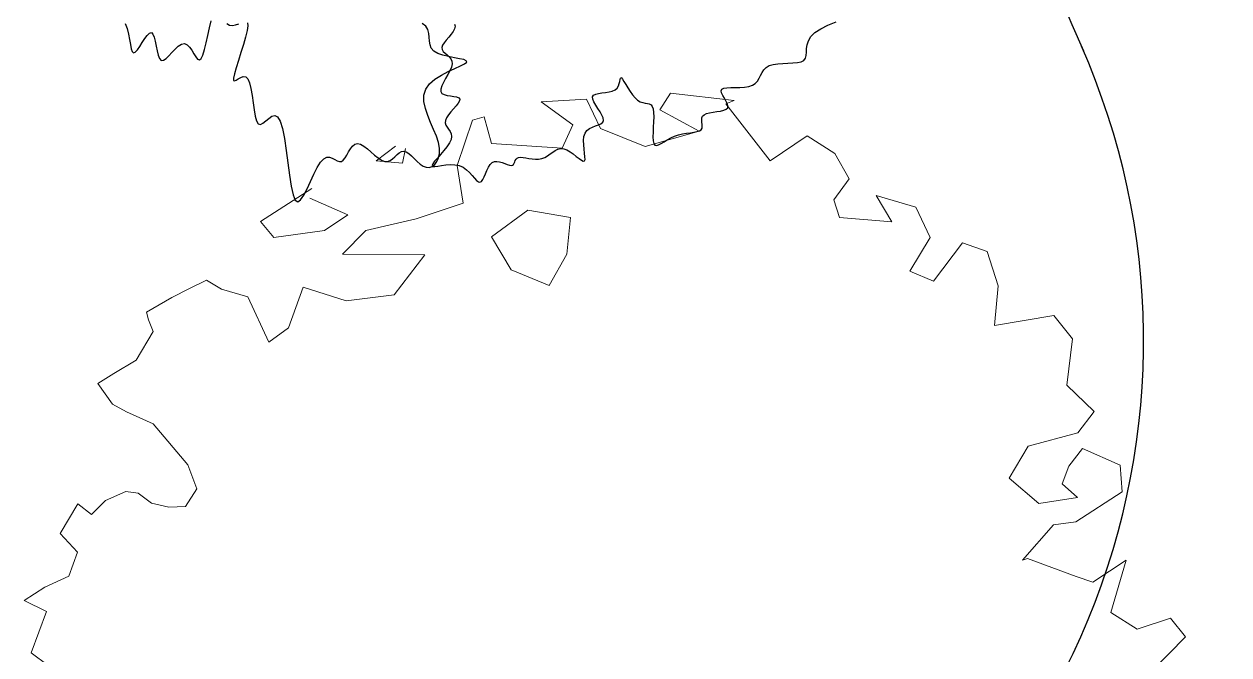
# Model space of a CAD drawing. Extents: x 2080 to 102394, y 2071 to 93424.
# Drawn here: x 87369 to 87554, y 80978.6 to 81075.5 of the extents above; entities that cross this region are included whole.
import ezdxf

# ---------------------------------------------------------------- set-up
doc = ezdxf.new("R2010")
doc.units = 0
doc.header["$LTSCALE"] = 20
doc.header["$MEASUREMENT"] = 0
doc.layers.add('Mango tree', color=96, linetype='Continuous', lineweight=5)
doc.layers.add('sappotta', color=114, linetype='Continuous', lineweight=5)
doc.layers.add('PLANTS', color=3, linetype='Continuous')
doc.layers.add('road', color=2, linetype='Continuous')

# ---------------------------------------------------------------- blocks, each defined once
blk = doc.blocks.new('NEEM')
at = {"layer": 'sappotta', "linetype": 'Continuous'}
for p, q in [((0.1622, 1.1437), (0.1418, 1.1119)), ((0.2828, 1.1298), (0.1622, 1.1437)), ((0.0031, 1.1323), (-0.083, 1.1274)), ((-0.083, 1.1274), (-0.0227, 1.0834)), ((0.0298, 1.0769), (0.0031, 1.1323)), ((0.2671, 1.1233), (0.2828, 1.1298)), ((0.3509, 1.0158), (0.2671, 1.1233)), ((-0.1911, 1.0989), (-0.2131, 1.0923)), ((-0.177, 1.0484), (-0.1911, 1.0989)), ((0.1418, 1.1119), (0.2162, 1.072)), ((-0.2131, 1.0923), (-0.2421, 1.0068)), ((-0.0227, 1.0834), (-0.0431, 1.0394)), ((0.1144, 1.0427), (0.0298, 1.0769)), ((0.2162, 1.072), (0.1144, 1.0427)), ((0.4207, 1.063), (0.3509, 1.0158)), ((0.4731, 1.0296), (0.4207, 1.063)), ((-0.3588, 1.0435), (-0.3956, 1.0158)), ((-0.3455, 1.0109), (-0.34, 1.0386)), ((-0.0431, 1.0394), (-0.177, 1.0484)), ((0.5006, 0.9816), (0.4731, 1.0296)), ((-0.3956, 1.0158), (-0.3455, 1.0109)), ((-0.2421, 1.0068), (-0.2303, 0.9351)), ((0.4716, 0.9417), (0.5006, 0.9816)), ((-0.517, 0.9628), (-0.6142, 0.9009)), ((-0.5209, 0.9449), (-0.5209, 0.9449)), ((-0.4489, 0.9131), (-0.5209, 0.9449)), ((0.4825, 0.9083), (0.4716, 0.9417)), ((0.5515, 0.9498), (0.5813, 0.9001)), ((0.6267, 0.9278), (0.5515, 0.9498)), ((-0.4935, 0.8838), (-0.4489, 0.9131)), ((-0.2303, 0.9351), (-0.3196, 0.9058)), ((-0.1081, 0.9221), (-0.177, 0.8716)), ((-0.0274, 0.9083), (-0.1081, 0.9221)), ((0.6541, 0.87), (0.6267, 0.9278)), ((-0.6142, 0.9009), (-0.5891, 0.87)), ((-0.3196, 0.9058), (-0.4152, 0.8838)), ((-0.0345, 0.839), (-0.0274, 0.9083)), ((0.5813, 0.9001), (0.4825, 0.9083)), ((-0.5891, 0.87), (-0.4935, 0.8838)), ((-0.4152, 0.8838), (-0.459, 0.839)), ((-0.177, 0.8716), (-0.1394, 0.8089)), ((0.6157, 0.8064), (0.6541, 0.87)), ((0.7152, 0.8602), (0.6604, 0.7877)), ((0.7622, 0.8439), (0.7152, 0.8602)), ((-0.459, 0.839), (-0.3032, 0.8374)), ((-0.3032, 0.8374), (-0.3611, 0.7616)), ((-0.0674, 0.7796), (-0.0345, 0.839)), ((0.7826, 0.7787), (0.7622, 0.8439)), ((-0.1394, 0.8089), (-0.0674, 0.7796)), ((0.6604, 0.7877), (0.6157, 0.8064)), ((-0.7168, 0.7893), (-0.7489, 0.7739)), ((-0.6886, 0.7722), (-0.7168, 0.7893)), ((-0.5335, 0.7763), (-0.5617, 0.6989)), ((-0.452, 0.7502), (-0.5335, 0.7763)), ((0.7755, 0.7038), (0.7826, 0.7787)), ((-0.7826, 0.7567), (-0.8304, 0.7291)), ((-0.7489, 0.7739), (-0.7826, 0.7567)), ((-0.6384, 0.7576), (-0.6886, 0.7722)), ((-0.5985, 0.672), (-0.6384, 0.7576)), ((-0.3611, 0.7616), (-0.452, 0.7502)), ((-0.8304, 0.7291), (-0.8264, 0.7144)), ((-0.8264, 0.7144), (-0.8178, 0.6924)), ((0.8883, 0.7225), (0.7755, 0.7038)), ((0.9236, 0.6785), (0.8883, 0.7225)), ((-0.8178, 0.6924), (-0.8499, 0.6378)), ((-0.5617, 0.6989), (-0.5985, 0.672)), ((0.9126, 0.5906), (0.9236, 0.6785)), ((-0.8499, 0.6378), (-0.8922, 0.6126)), ((-0.8922, 0.6126), (-0.9228, 0.5938)), ((-0.9228, 0.5938), (-0.8946, 0.5547)), ((0.9643, 0.5409), (0.9126, 0.5906)), ((-0.8946, 0.5547), (-0.868, 0.5401)), ((-0.868, 0.5401), (-0.8178, 0.5173)), ((0.9338, 0.5002), (0.9643, 0.5409)), ((-0.8178, 0.5173), (-0.752, 0.4399)), ((0.8398, 0.4749), (0.9338, 0.5002)), ((0.8037, 0.4146), (0.8398, 0.4749)), ((0.9424, 0.4708), (0.9165, 0.4374)), ((1.0137, 0.4391), (0.9424, 0.4708)), ((-0.752, 0.4399), (-0.7348, 0.3943)), ((0.9165, 0.4374), (0.904, 0.404)), ((1.0176, 0.3886), (1.0137, 0.4391)), ((0.8601, 0.3666), (0.8037, 0.4146)), ((-0.8695, 0.3894), (-0.9079, 0.3723)), ((-0.846, 0.3861), (-0.8695, 0.3894)), ((-0.7348, 0.3943), (-0.7567, 0.3609)), ((0.904, 0.404), (0.933, 0.378)), ((0.9298, 0.3315), (1.0176, 0.3886)), ((-0.9604, 0.3657), (-0.9941, 0.3095)), ((-0.9345, 0.3454), (-0.9604, 0.3657)), ((-0.9079, 0.3723), (-0.9345, 0.3454)), ((-0.821, 0.3674), (-0.846, 0.3861)), ((-0.7881, 0.3592), (-0.821, 0.3674)), ((0.933, 0.378), (0.8601, 0.3666)), ((-0.7567, 0.3609), (-0.7881, 0.3592)), ((0.8288, 0.259), (0.8875, 0.3258)), ((0.8875, 0.3258), (0.9298, 0.3315)), ((-0.9941, 0.3095), (-0.9612, 0.2745)), ((-0.9612, 0.2745), (-0.9776, 0.2289)), ((0.8382, 0.2623), (0.8288, 0.259)), ((0.9306, 0.2281), (0.8382, 0.2623)), ((1.0254, 0.259), (0.962, 0.2175)), ((0.9964, 0.1597), (1.0254, 0.259)), ((-0.9776, 0.2289), (-1.0231, 0.2077)), ((-1.0231, 0.2077), (-1.0622, 0.1825)), ((0.962, 0.2175), (0.9306, 0.2281)), ((-1.0622, 0.1825), (-1.0199, 0.1621)), ((-1.0199, 0.1621), (-1.0489, 0.0839)), ((1.0458, 0.1287), (0.9964, 0.1597)), ((1.1092, 0.1491), (1.0458, 0.1287)), ((1.1374, 0.114), (1.1092, 0.1491)), ((1.074, 0.0489), (1.1374, 0.114)), ((-1.0489, 0.0839), (-1.0168, 0.0595))]:
    blk.add_line(p, q, dxfattribs=at)
blk = doc.blocks.new('A$C61665D49')
at = {"layer": 'PLANTS'}
for points in [[(-15.79, -110.62), (-15.63, -111.32), (-15.8, -112.09), (-16.24, -112.92), (-16.87, -113.78), (-17.6, -114.67), (-18.34, -115.54), (-18.99, -116.38), (-19.48, -117.17), (-19.71, -117.88), (-19.61, -118.5), (-19.26, -119.06), (-18.73, -119.58), (-18.11, -120.1), (-17.49, -120.66), (-16.96, -121.28), (-16.61, -122), (-16.51, -122.85), (-16.74, -123.86), (-17.22, -124.98), (-17.85, -126.17), (-18.55, -127.38), (-19.22, -128.55), (-19.76, -129.64), (-20.07, -130.6), (-20.06, -131.37), (-19.67, -131.93), (-18.97, -132.31), (-18.07, -132.55), (-17.07, -132.72), (-16.08, -132.87), (-15.2, -133.04), (-14.54, -133.3), (-14.21, -133.68), (-14.28, -134.23), (-14.68, -134.93), (-15.32, -135.74), (-16.09, -136.63), (-16.91, -137.56), (-17.68, -138.5), (-18.28, -139.4), (-18.64, -140.25), (-18.68, -141), (-18.47, -141.69), (-18.08, -142.33), (-17.62, -142.97), (-17.18, -143.64), (-16.85, -144.36), (-16.71, -145.17), (-16.87, -146.1), (-17.37, -147.17), (-18.16, -148.32), (-19.11, -149.52), (-20.13, -150.7), (-21.1, -151.8), (-21.93, -152.77), (-22.51, -153.55), (-22.72, -154.09), (-22.5, -154.35), (-21.89, -154.39), (-20.97, -154.28), (-19.82, -154.09), (-18.5, -153.9), (-17.11, -153.79), (-15.71, -153.83), (-14.39, -154.09), (-13.2, -154.62), (-12.14, -155.37), (-11.21, -156.23), (-10.4, -157.13), (-9.68, -157.97), (-9.05, -158.66), (-8.49, -159.11), (-8, -159.24), (-7.56, -158.98), (-7.15, -158.39), (-6.75, -157.58), (-6.34, -156.62), (-5.91, -155.61), (-5.43, -154.64), (-4.9, -153.81), (-4.28, -153.2), (-3.57, -152.88), (-2.79, -152.82), (-1.97, -152.94), (-1.15, -153.18), (-0.35, -153.48), (0.39, -153.78), (1.04, -154), (1.58, -154.09), (1.97, -154), (2.26, -153.75), (2.48, -153.4), (2.66, -152.98), (2.85, -152.55), (3.1, -152.14), (3.43, -151.81), (3.88, -151.6), (4.49, -151.55), (5.24, -151.61), (6.09, -151.75), (7.03, -151.92), (8.01, -152.07), (9.02, -152.15), (10.01, -152.13), (10.97, -151.96), (11.88, -151.6), (12.73, -151.11), (13.54, -150.55), (14.34, -149.99), (15.14, -149.48), (15.96, -149.09), (16.81, -148.89), (17.71, -148.94), (18.67, -149.28), (19.66, -149.85), (20.64, -150.54), (21.57, -151.27), (22.42, -151.94), (23.15, -152.46), (23.72, -152.74), (24.1, -152.67), (24.26, -152.2), (24.25, -151.39), (24.14, -150.32), (23.99, -149.08), (23.86, -147.75), (23.82, -146.43), (23.94, -145.2), (24.28, -144.15), (24.87, -143.34), (25.66, -142.74), (26.57, -142.29), (27.51, -141.93), (28.4, -141.61), (29.16, -141.26), (29.71, -140.82), (29.95, -140.25), (29.84, -139.49), (29.45, -138.58), (28.87, -137.58), (28.2, -136.54), (27.54, -135.51), (26.98, -134.53), (26.63, -133.67), (26.58, -132.97), (26.9, -132.47), (27.54, -132.14), (28.41, -131.92), (29.44, -131.77), (30.55, -131.64), (31.64, -131.47), (32.65, -131.22), (33.5, -130.84), (34.11, -130.29), (34.53, -129.63), (34.78, -128.93), (34.94, -128.24), (35.03, -127.65), (35.12, -127.22), (35.24, -127.02), (35.45, -127.11), (35.78, -127.55), (36.22, -128.27), (36.77, -129.19), (37.4, -130.24), (38.09, -131.33), (38.84, -132.38), (39.62, -133.31), (40.41, -134.03), (41.21, -134.51), (41.99, -134.77), (42.72, -134.92), (43.41, -135.03), (44.01, -135.18), (44.53, -135.46), (44.93, -135.93), (45.2, -136.7), (45.33, -137.79), (45.35, -139.16), (45.31, -140.69), (45.22, -142.29), (45.15, -143.85), (45.13, -145.28), (45.19, -146.48), (45.38, -147.35), (45.73, -147.81), (46.23, -147.91), (46.87, -147.72), (47.64, -147.32), (48.53, -146.78), (49.52, -146.17), (50.6, -145.57), (51.76, -145.04), (52.99, -144.64), (54.24, -144.36), (55.47, -144.16), (56.64, -144), (57.71, -143.84), (58.65, -143.67), (59.4, -143.42), (59.92, -143.09), (60.2, -142.63), (60.29, -142.07), (60.25, -141.44), (60.17, -140.78), (60.11, -140.12), (60.15, -139.49), (60.36, -138.93), (60.81, -138.47), (61.55, -138.13), (62.52, -137.89), (63.62, -137.7), (64.78, -137.54), (65.89, -137.36), (66.87, -137.12), (67.63, -136.8), (68.08, -136.34), (68.16, -135.73), (67.95, -135), (67.55, -134.2), (67.06, -133.37), (66.59, -132.55), (66.23, -131.8), (66.11, -131.15), (66.31, -130.66), (66.91, -130.35), (67.85, -130.19), (69.05, -130.13), (70.41, -130.11), (71.84, -130.08), (73.26, -129.99), (74.58, -129.79), (75.71, -129.42), (76.57, -128.85), (77.23, -128.13), (77.75, -127.29), (78.21, -126.4), (78.68, -125.51), (79.22, -124.68), (79.92, -123.95), (80.85, -123.38), (82.05, -123.02), (83.46, -122.81), (85, -122.71), (86.57, -122.65), (88.09, -122.59), (89.48, -122.46), (90.64, -122.21), (91.49, -121.79), (91.98, -121.14), (92.19, -120.31), (92.26, -119.31), (92.31, -118.19), (92.47, -116.99), (92.86, -115.75), (93.62, -114.49), (94.86, -113.27), (96.66, -112.1), (98.89, -110.99), (101.36, -109.93)], [(-116.97, -110.49), (-116.38, -112.04), (-115.95, -113.72), (-115.63, -115.4), (-115.37, -116.94), (-115.11, -118.22), (-114.81, -119.11), (-114.41, -119.48), (-113.87, -119.25), (-113.23, -118.53), (-112.5, -117.5), (-111.73, -116.31), (-110.95, -115.12), (-110.19, -114.11), (-109.5, -113.44), (-108.91, -113.27), (-108.44, -113.71), (-108.07, -114.65), (-107.76, -115.93), (-107.47, -117.39), (-107.18, -118.87), (-106.84, -120.21), (-106.43, -121.23), (-105.9, -121.79), (-105.23, -121.76), (-104.44, -121.26), (-103.56, -120.42), (-102.62, -119.41), (-101.64, -118.38), (-100.66, -117.47), (-99.7, -116.84), (-98.8, -116.64), (-97.98, -116.97), (-97.23, -117.71), (-96.54, -118.69), (-95.9, -119.75), (-95.3, -120.7), (-94.74, -121.38), (-94.19, -121.62), (-93.66, -121.26), (-93.13, -120.16), (-92.6, -118.48), (-92.07, -116.4), (-91.55, -114.11), (-91.04, -111.81), (-90.54, -109.67)], [(-85.78, -110.43), (-84.97, -110.96), (-84.06, -111.09), (-83.09, -110.91), (-82.11, -110.56)], [(-79.39, -110.25), (-79.29, -111.14), (-79.52, -112.64), (-80.01, -114.64), (-80.68, -116.95), (-81.45, -119.41), (-82.22, -121.85), (-82.91, -124.09), (-83.44, -125.96), (-83.73, -127.29), (-83.71, -127.96), (-83.41, -128.09), (-82.9, -127.86), (-82.24, -127.44), (-81.49, -127.02), (-80.71, -126.77), (-79.96, -126.86), (-79.29, -127.47), (-78.76, -128.72), (-78.35, -130.48), (-78, -132.56), (-77.7, -134.79), (-77.39, -136.96), (-77.05, -138.9), (-76.63, -140.41), (-76.1, -141.31), (-75.43, -141.48), (-74.65, -141.1), (-73.78, -140.39), (-72.87, -139.6), (-71.93, -138.97), (-71.01, -138.74), (-70.15, -139.14), (-69.36, -140.42), (-68.69, -142.73), (-68.09, -145.84), (-67.56, -149.47), (-67.06, -153.31), (-66.55, -157.06), (-66.02, -160.42), (-65.43, -163.08), (-64.75, -164.74), (-63.97, -165.2), (-63.08, -164.61), (-62.13, -163.22), (-61.12, -161.28), (-60.07, -159.04), (-59.02, -156.75), (-57.97, -154.66), (-56.95, -153.02), (-55.98, -152.02), (-55.05, -151.57), (-54.18, -151.55), (-53.36, -151.8), (-52.58, -152.2), (-51.86, -152.6), (-51.19, -152.86), (-50.56, -152.85), (-49.99, -152.46), (-49.44, -151.76), (-48.9, -150.87), (-48.35, -149.9), (-47.76, -148.95), (-47.12, -148.13), (-46.41, -147.56), (-45.6, -147.35), (-44.68, -147.56), (-43.67, -148.13), (-42.6, -148.95), (-41.5, -149.9), (-40.38, -150.87), (-39.29, -151.76), (-38.24, -152.46), (-37.26, -152.85), (-36.38, -152.86), (-35.58, -152.55), (-34.84, -152.02), (-34.14, -151.38), (-33.47, -150.73), (-32.8, -150.15), (-32.12, -149.76), (-31.41, -149.65), (-30.66, -149.9), (-29.86, -150.43), (-29.02, -151.16), (-28.15, -152), (-27.26, -152.86), (-26.35, -153.65), (-25.42, -154.26), (-24.49, -154.62), (-23.57, -154.65), (-22.69, -154.35), (-21.9, -153.75), (-21.24, -152.87), (-20.75, -151.73), (-20.48, -150.35), (-20.47, -148.77), (-20.77, -146.99), (-21.39, -145.05), (-22.23, -142.99), (-23.16, -140.86), (-24.05, -138.69), (-24.78, -136.55), (-25.21, -134.46), (-25.22, -132.48), (-24.67, -130.66), (-23.5, -129.03), (-21.83, -127.59), (-19.86, -126.32), (-17.78, -125.23), (-15.77, -124.29), (-14.02, -123.5), (-12.73, -122.85), (-12.08, -122.32), (-12.2, -121.91), (-12.99, -121.57), (-14.27, -121.27), (-15.87, -120.97), (-17.63, -120.62), (-19.39, -120.2), (-20.96, -119.65), (-22.19, -118.95), (-22.95, -118.06), (-23.34, -117.02), (-23.5, -115.88), (-23.56, -114.69), (-23.68, -113.5), (-23.98, -112.36), (-24.62, -111.32), (-25.74, -110.43)]]:
    blk.add_lwpolyline(points, dxfattribs=at)

msp = doc.modelspace()

# ---------------------------------------------------------------- linework, layer by layer
at = {"layer": 'road', "ltscale": 0.5}
for centre, radius, start, end in [((87883.174, 81225.943), 384, 322.10351, 203.72761), ((87429.05, 81026.869), 111.843, 291.12395, 23.86483)]:
    msp.add_arc(centre, radius, start, end, dxfattribs=at)

# ---------------------------------------------------------------- block references
at = {"layer": 'Mango tree', "linetype": 'Continuous', "xscale": 81.08199442815385, "yscale": 81.08199442825571, "zscale": 81.08199442769259}
msp.add_blockref('NEEM', (87455.082, 80972.168, 0.012), dxfattribs=at)
at = {"layer": 'PLANTS', "linetype": 'Continuous', "ltscale": 0.5, "xscale": 0.5, "yscale": 0.5, "zscale": 0.5}
msp.add_blockref('A$C61665D49', (87442.968, 81130.832), dxfattribs=at)

doc.saveas('drawing.dxf')
